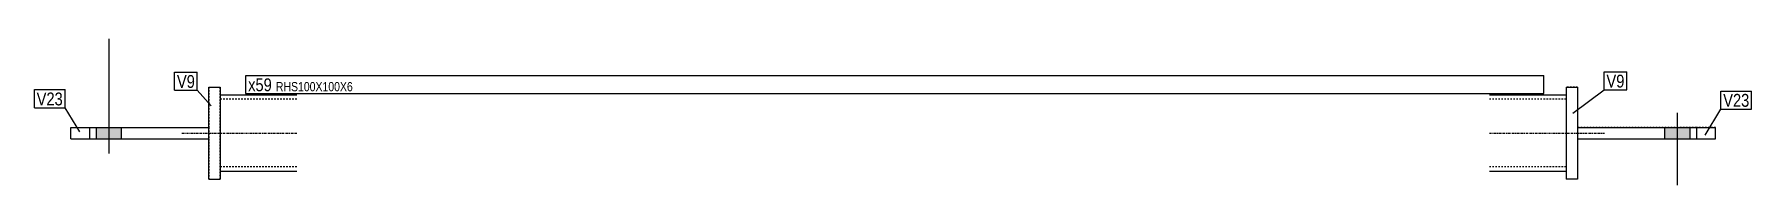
# Model space of a CAD drawing. Header units: millimetres. Extents: x 12 to 10076, y 5 to 380.
# Drawn here: x 12 to 2252, y 5 to 195 of the extents above.
import ezdxf

# ---------------------------------------------------------------- set-up
doc = ezdxf.new("R2010")
doc.units = ezdxf.units.MM
doc.linetypes.add('DXK_LINE_DOT2', pattern=[3.9198, 1.9599, -1.9599])
doc.linetypes.add('DXK_LINE_DOT3', pattern=[5.9187, 2.979, -0.9799, 0.9799, -0.9799])
doc.layers.add('STÅL', color=7, linetype='Continuous')
doc.layers.add('TEKST', color=7, linetype='Continuous')
doc.styles.add('Arial Narrow', font='ARIALN.TTF', dxfattribs={"height": 0.2})

msp = doc.modelspace()

# ---------------------------------------------------------------- hatches: boundary and pattern name
at = {"layer": 'STÅL', "linetype": 'Continuous'}
for points in [[(92.9, 64.5), (125.9, 64.5), (125.9, 79.5), (92.9, 79.5)], [(2171.5, 79.5), (2138.5, 79.5), (2138.5, 64.5), (2171.5, 64.5)]]:
    msp.add_hatch(color=96, dxfattribs=at).paths.add_polyline_path(points)

# ---------------------------------------------------------------- linework, layer by layer
at = {"layer": 'STÅL', "color": 96, "linetype": 'Continuous'}
for p, q in [((109.4, 45.5), (109.4, 194.5)), ((2155, 98.5), (2155, 4.5)), ((92.9, 64.5), (92.9, 79.5)), ((125.9, 64.5), (125.9, 79.5)), ((2138.5, 79.5), (2138.5, 64.5)), ((2171.5, 79.5), (2171.5, 64.5))]:
    msp.add_line(p, q, dxfattribs=at)
at = {"layer": 'STÅL', "color": 2, "linetype": 'Continuous'}
for p, q in [((239.4, 12), (239.4, 132)), ((239.4, 132), (254.4, 132)), ((254.4, 132), (254.4, 12)), ((254.4, 122), (354.4, 122)), ((1910, 122), (2010, 122)), ((2010, 132), (2010, 132)), ((2010, 132), (2025, 132)), ((2010, 132), (2010, 12)), ((2025, 132), (2025, 132)), ((2025, 132), (2025, 12)), ((59.4, 64.5), (59.4, 79.5)), ((59.4, 79.5), (239.4, 79.5)), ((84.4, 64.5), (84.4, 79.5)), ((2025, 79.5), (2180, 79.5)), ((2180, 79.5), (2205, 79.5)), ((2180, 79.5), (2180, 64.5)), ((2205, 79.5), (2205, 79.5)), ((2205, 64.5), (2205, 79.5)), ((59.4, 64.5), (239.4, 64.5)), ((2025, 64.5), (2180, 64.5)), ((2180, 64.5), (2205, 64.5)), ((239.4, 12), (254.4, 12)), ((354.4, 22), (254.4, 22)), ((2010, 22), (1910, 22)), ((2025, 12), (2010, 12)), ((2010, 12), (2010, 12)), ((2025, 12), (2025, 12))]:
    msp.add_line(p, q, dxfattribs=at)
at = {"layer": 'STÅL', "color": 7, "linetype": 'DXK_LINE_DOT2'}
for p, q in [((239.4, 132), (239.4, 79.5)), ((254.4, 12), (254.4, 132)), ((354.4, 116), (254.4, 116)), ((2010, 116), (1910, 116)), ((2025, 132), (2010, 132)), ((2010, 122), (2010, 22)), ((59.4, 64.5), (59.4, 79.5)), ((84.4, 64.5), (84.4, 79.5)), ((239.4, 79.5), (239.4, 64.5)), ((2180, 79.5), (2025, 79.5)), ((2025, 79.5), (2025, 79.5)), ((2025, 79.5), (2025, 64.5)), ((2205, 79.5), (2180, 79.5)), ((2180, 79.5), (2180, 79.5)), ((2205, 79.5), (2205, 79.5)), ((239.4, 64.5), (239.4, 12)), ((2025, 64.5), (2180, 64.5)), ((2180, 64.5), (2205, 64.5)), ((354.4, 28), (254.4, 28)), ((2010, 28), (1910, 28)), ((2025, 12), (2010, 12))]:
    msp.add_line(p, q, dxfattribs=at)
at = {"layer": 'STÅL', "color": 7, "linetype": 'DXK_LINE_DOT3'}
for p, q in [((204.4, 72), (354.4, 72)), ((1910, 72), (2060, 72))]:
    msp.add_line(p, q, dxfattribs=at)

# ---------------------------------------------------------------- wipeouts: each hides what was drawn before it
at = {"color": 0}
for points in [[(221.4, 130.8), (221.4, 148.3), (198, 148.3), (198, 130.8)], [(2086.1, 131.3), (2086.1, 148.8), (2062.7, 148.8), (2062.7, 131.3)], [(49.1, 108.1), (49.1, 125.6), (15, 125.6), (15, 108.1)], [(2249.1, 106.3), (2249.1, 123.8), (2215, 123.8), (2215, 106.3)]]:
    msp.add_wipeout(points, dxfattribs=at).dxf.layer = 'TEKST'

# ---------------------------------------------------------------- next in the draw order: wipeouts: each hides what was drawn before it
for points in [[(221.4, 130.8), (221.4, 148.3), (198, 148.3), (198, 130.8)], [(321.8, 126.5), (321.8, 144), (290.9, 144), (290.9, 126.5)], [(2086.1, 131.3), (2086.1, 148.8), (2062.7, 148.8), (2062.7, 131.3)], [(49.1, 108.1), (49.1, 125.6), (15, 125.6), (15, 108.1)], [(2249.1, 106.3), (2249.1, 123.8), (2215, 123.8), (2215, 106.3)]]:
    msp.add_wipeout(points, dxfattribs=at).dxf.layer = 'TEKST'

# ---------------------------------------------------------------- next in the draw order: linework, layer by layer
at = {"layer": 'TEKST', "color": 7, "linetype": 'Continuous'}
for p, q in [((195, 151.3), (224.4, 151.3)), ((195, 127.8), (195, 151.3)), ((224.4, 127.8), (224.4, 151.3)), ((2059.7, 151.8), (2089.1, 151.8)), ((2059.7, 128.3), (2059.7, 151.8)), ((2089.1, 128.3), (2089.1, 151.8)), ((12, 128.6), (52.1, 128.6)), ((12, 105.1), (12, 128.6)), ((52.1, 105.1), (52.1, 128.6)), ((195, 127.8), (224.4, 127.8)), ((242.7, 107.7), (224.4, 127.8)), ((2018.9, 98.1), (2059.7, 128.3)), ((2059.7, 128.3), (2089.1, 128.3)), ((2212, 126.8), (2252.1, 126.8)), ((2212, 103.3), (2212, 126.8)), ((2252.1, 103.3), (2252.1, 126.8)), ((12, 105.1), (52.1, 105.1)), ((71.4, 73.5), (52.1, 105.1)), ((2191.6, 69.4), (2212, 103.3)), ((2212, 103.3), (2252.1, 103.3))]:
    msp.add_line(p, q, dxfattribs=at)

# ---------------------------------------------------------------- next in the draw order: texts
at = {"layer": 'TEKST', "color": 3, "style": 'Arial Narrow'}
for s, p in [('V9', (198, 130.8)), ('V9', (2062.7, 131.3)), ('V23', (15, 108.1)), ('V23', (2215, 106.3))]:
    msp.add_text(s, height=16.7, dxfattribs=at).set_placement(p)

# ---------------------------------------------------------------- next in the draw order: wipeouts: each hides what was drawn before it
at = {"color": 0}
msp.add_wipeout([(321.8, 126.5), (321.8, 144), (290.9, 144), (290.9, 126.5)], dxfattribs=at).dxf.layer = 'TEKST'

# ---------------------------------------------------------------- next in the draw order: linework, layer by layer
at = {"layer": 'TEKST', "color": 7, "linetype": 'Continuous'}
for p, q in [((287.9, 123.5), (287.9, 147)), ((288.7, 122), (287.9, 123.5))]:
    msp.add_line(p, q, dxfattribs=at)

# ---------------------------------------------------------------- next in the draw order: wipeouts: each hides what was drawn before it
at = {"color": 0}
msp.add_wipeout([(1978.2, 126.5), (1978.2, 139), (327.1, 139), (327.1, 126.5)], dxfattribs=at).dxf.layer = 'TEKST'

# ---------------------------------------------------------------- next in the draw order: wipeouts: each hides what was drawn before it
msp.add_wipeout([(1978.2, 126.5), (1978.2, 139), (327.1, 139), (327.1, 126.5)], dxfattribs=at).dxf.layer = 'TEKST'

# ---------------------------------------------------------------- next in the draw order: linework, layer by layer
at = {"layer": 'TEKST', "color": 7, "linetype": 'Continuous'}
for p, q in [((287.9, 147), (1981.2, 147)), ((1981.2, 123.5), (1981.2, 147)), ((287.9, 123.5), (1981.2, 123.5))]:
    msp.add_line(p, q, dxfattribs=at)

# ---------------------------------------------------------------- next in the draw order: texts
at = {"layer": 'TEKST', "color": 3, "style": 'Arial Narrow'}
for s, height, p in [('x59', 16.7, (290.9, 126.5)), ('RHS100X100X6', 11.93, (327.1, 126.5))]:
    msp.add_text(s, height=height, dxfattribs=at).set_placement(p)

doc.saveas('drawing.dxf')
